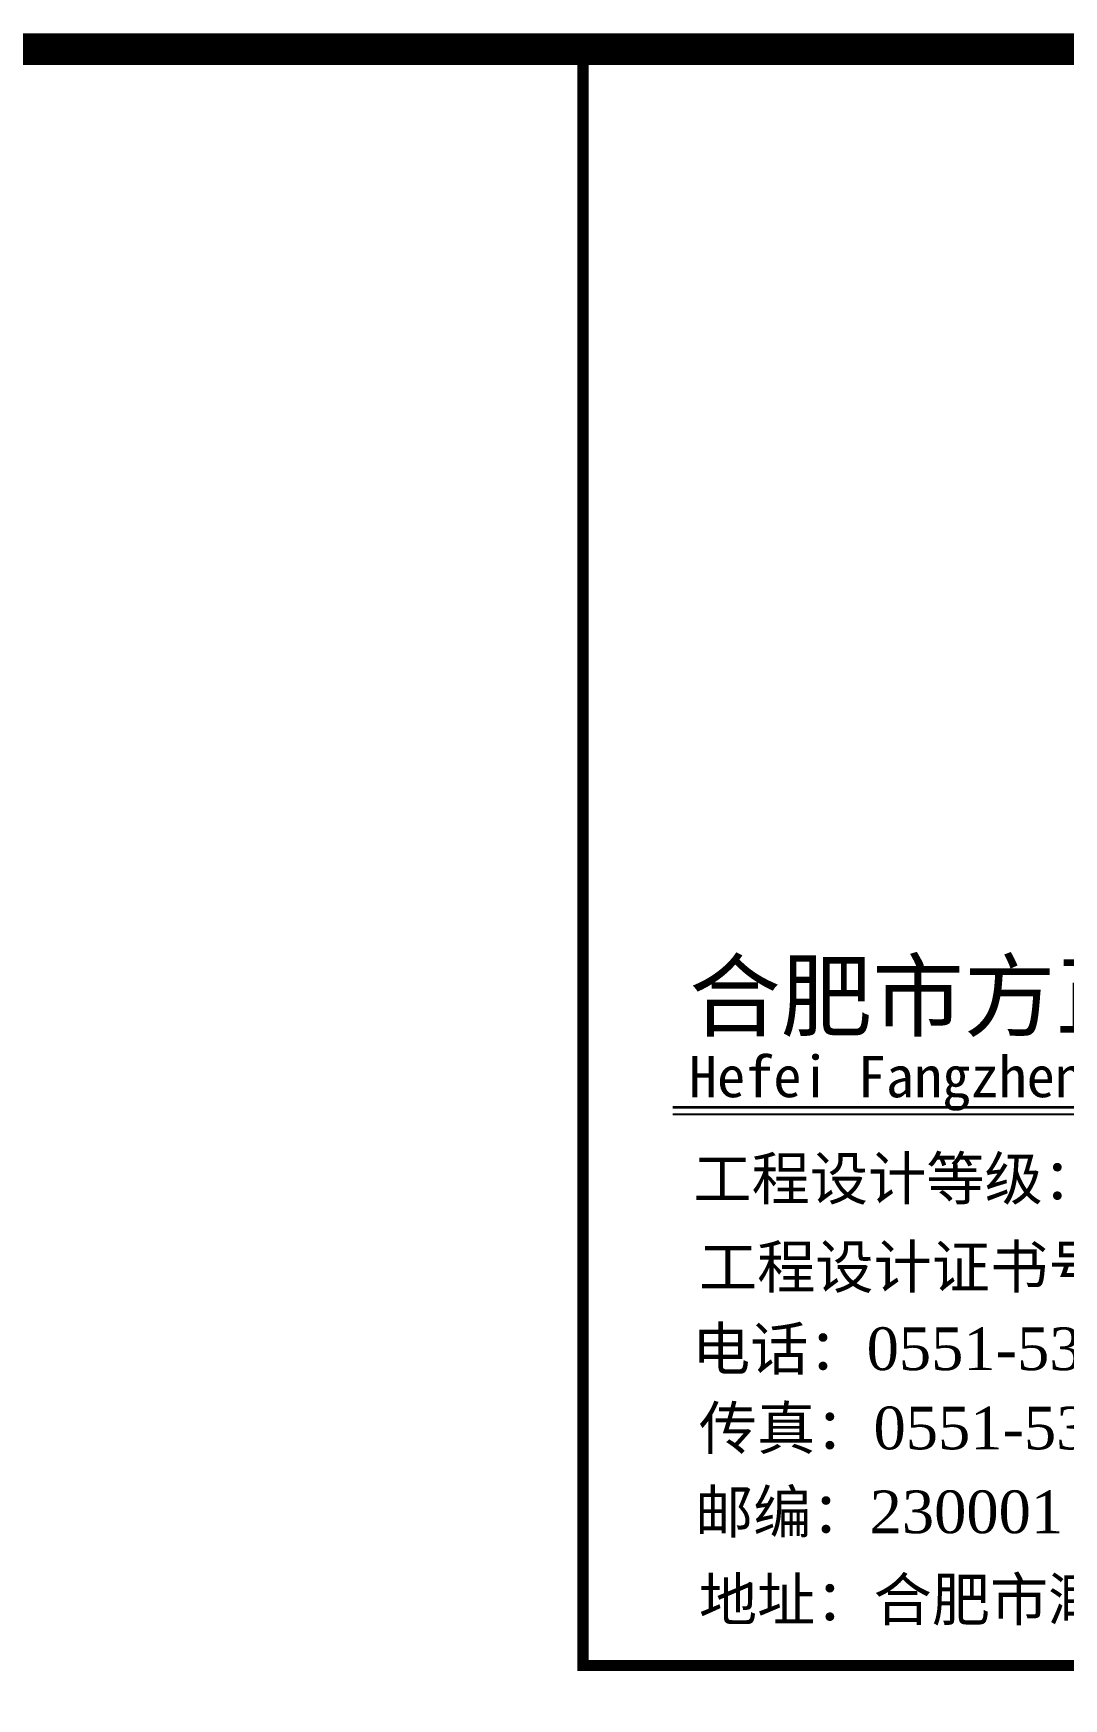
# Model space of a CAD drawing. Extents: x 54907 to 703237, y -798661 to -546661.
# Drawn here: x 243814 to 248678, y -681949 to -674086 of the extents above; entities that cross this region are included whole.
import ezdxf

# ---------------------------------------------------------------- set-up
doc = ezdxf.new("R2010")
doc.units = 0
doc.header["$LTSCALE"] = 1000
doc.header["$MEASUREMENT"] = 0
doc.layers.add('PUB_TEXT', color=7, linetype='Continuous')
doc.layers.add('PUB_TITLE', color=4, linetype='Continuous')
doc.styles.add('-黑体', font='simhei.ttf', dxfattribs={"width": 0.7})
doc.styles.add('GHF', font='times.ttf')

msp = doc.modelspace()

# ---------------------------------------------------------------- linework, layer by layer
at = {"color": 4, "lineweight": 35}
msp.add_line((246833.3, -679155.7), (253855.5, -679155.7), dxfattribs=at)
at = {"color": 4, "lineweight": -2}
msp.add_line((246833.3, -679189.4), (253855.5, -679189.4), dxfattribs=at)
at = {"layer": 'PUB_TITLE', "const_width": 150}
msp.add_lwpolyline([(58806.6, -734161.4), (254256.6, -734161.4), (254256.6, -674161.4), (58806.6, -674161.4)], close=True, dxfattribs=at)
at = {"layer": 'PUB_TITLE', "color": 4, "const_width": 52.8}
msp.add_lwpolyline([(246408.6, -681792.1), (254256.6, -681792.1), (254256.6, -674161.4), (246408.6, -674161.4)], close=True, dxfattribs=at)

# ---------------------------------------------------------------- texts
at = {"layer": 'PUB_TEXT'}
for s, height, style, p in [('合肥市方正城建规划设计有限公司', 317.027, '-黑体', (246909.1, -678789.5)), ('Hefei Fangzheng Urban Planning And Design Co.,Ltd', 195.289, '-黑体', (246908.6, -679109.3)), ('工程设计等级：乙级', 201.49, 'GHF', (246929.8, -679593.8)), ('工程设计证书号：A234009091', 201.486, 'GHF', (246955.7, -680010.8)), ('电话：0551-5376660-815', 201.486, 'GHF', (246923.2, -680397.7)), ('传真：0551-5376659', 201.486, 'GHF', (246955.7, -680771.7)), ('邮编：230001', 201.49, 'GHF', (246937.3, -681167.6)), ('地址：合肥市濉溪路99号众城国际广场1号楼16层', 201.486, 'GHF', (246955.7, -681581.4))]:
    msp.add_text(s, height=height, dxfattribs=dict(at, style=style)).set_placement(p)

doc.saveas('drawing.dxf')
